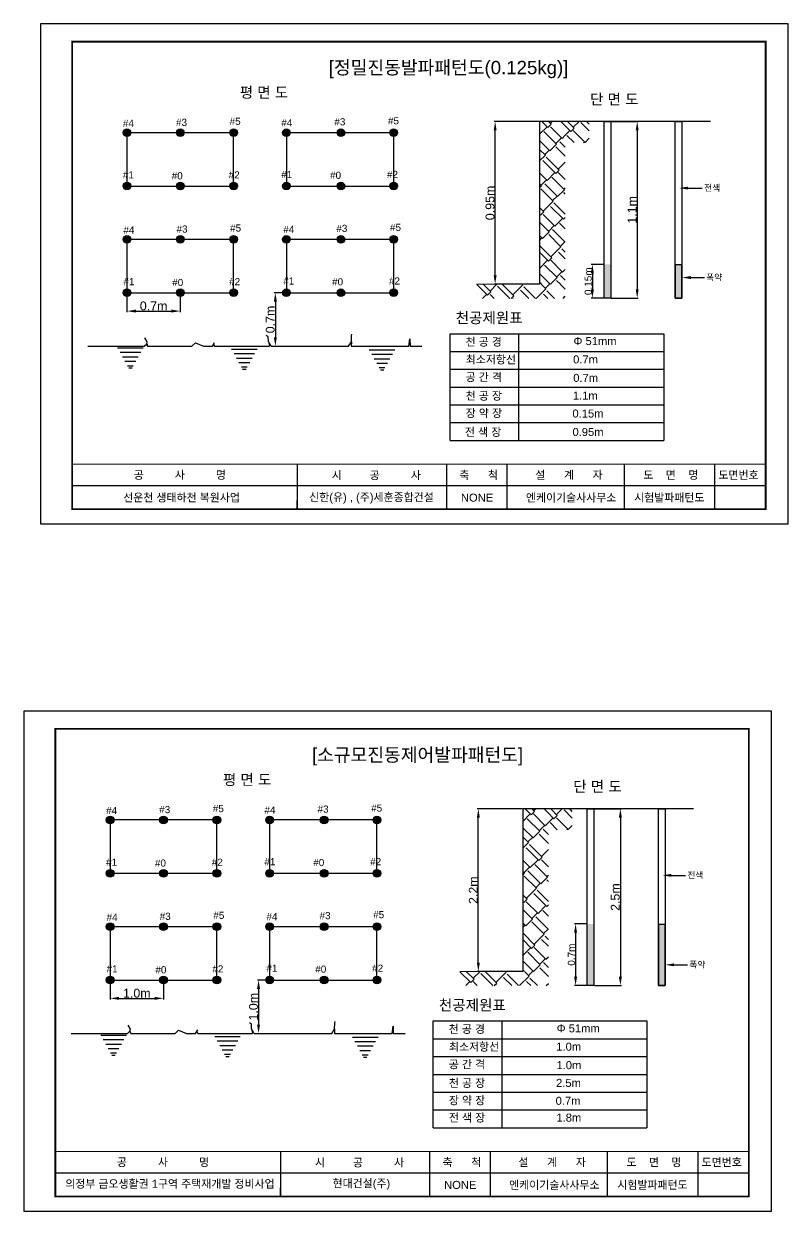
# Model space of a CAD drawing. Header units: millimetres. Extents: x -19 to 11377, y -963 to 606.
# Drawn here: x 1199 to 2059, y -774 to 561 of the extents above; entities that cross this region are included whole.
import ezdxf
from ezdxf import colors
from ezdxf.entities.mleader import LeaderData, LeaderLine
from ezdxf.enums import TextEntityAlignment as Align
from ezdxf.math import Vec2, Vec3

# ---------------------------------------------------------------- set-up
doc = ezdxf.new("R2010")
doc.units = ezdxf.units.MM
doc.layers.get('Defpoints').update_dxf_attribs({"color": 5})
doc.layers.add('FORM-TXT', color=2, linetype='Continuous')
doc.layers.add('도각', color=7, linetype='Continuous')
doc.styles.get("Standard").update_dxf_attribs({"font": 'arial.ttf'})
doc.dimstyles.new('ISO-25', dxfattribs={"dimtxt": 2.5, "dimasz": 2.5, "dimexe": 1.25, "dimexo": 0.625, "dimtad": 1, "dimtxsty": 'Standard', "dimcen": 2.5, "dimadec": 0, "dimazin": 0, "dimtfac": 1, "dimtmove": 0, "dimatfit": 3, "dimfxl": 1, "dimarcsym": 0})
pattern_1 = [(45, (1217.187, -34.442), (16.9727, 47.14634), [10.668, -8.89, 12.446, -5.334, 16.002, -7.112]), (45, (1224.102, -26.27), (16.9727, 47.14634), [8.89, -33.782, 7.112, -10.668]), (45, (1240.76, -12.755), (16.9727, 47.14634), [5.334, -55.118]), (135, (1217.187, -34.442), (-25.77334, 4.40033), [20.447, -64.897]), (135, (1224.73, -26.899), (-25.77334, 4.40033), [20.0025, -65.3415]), (135, (1231.016, -20.612), (-25.77334, 4.40033), [18.669, -66.675]), (135, (1240.76, -12.755), (-25.77334, 4.40033), [20.447, -64.897]), (135, (1244.532, -8.983), (-25.77334, 4.40033), [20.447, -64.897]), (135, (1254.904, 3.275), (-25.77334, 4.40033), [19.558, -65.786])]
pattern_2 = [(45, (1198.286, -807.35), (16.9727, 47.14634), [10.668, -8.89, 12.446, -5.334, 16.002, -7.112]), (45, (1205.2, -799.177), (16.9727, 47.14634), [8.89, -33.782, 7.112, -10.668]), (45, (1221.859, -785.662), (16.9727, 47.14634), [5.334, -55.118]), (135, (1198.286, -807.349), (-25.77334, 4.40033), [20.447, -64.897]), (135, (1205.829, -799.806), (-25.77334, 4.40033), [20.0025, -65.3415]), (135, (1212.115, -793.52), (-25.77334, 4.40033), [18.669, -66.675]), (135, (1221.859, -785.662), (-25.77334, 4.40033), [20.447, -64.897]), (135, (1225.63, -781.89), (-25.77334, 4.40033), [20.447, -64.897]), (135, (1236.003, -769.632), (-25.77334, 4.40033), [19.558, -65.786])]

# ---------------------------------------------------------------- blocks, each defined once
blk = doc.blocks.new('*D16')
at = {"color": 0, "lineweight": -2, "transparency": 16777216}
for p, q in [((1859.6, 451), (1890, 451)), ((1888.8, 441), (1888.8, 262.4)), ((1859.6, 252.4), (1890, 252.4))]:
    blk.add_line(p, q, dxfattribs=at)
at = {"color": 0, "transparency": 16777216}
for points in [[(1887.1, 441), (1890.5, 441), (1888.8, 451)], [(1887.1, 262.4), (1890.5, 262.4), (1888.8, 252.4)]]:
    blk.add_solid(points, dxfattribs=at)
at = {"layer": 'Defpoints', "color": 0, "transparency": 16777216}
for p in [(1859, 451), (1859, 252.4), (1888.8, 252.4)]:
    blk.add_point(p, dxfattribs=at)
at = {"color": 0, "transparency": 16777216, "insert": (1883.1, 351.7), "char_height": 10, "attachment_point": 5, "rotation": 90}
blk.add_mtext('1.1m', dxfattribs=at)
blk = doc.blocks.new('*D17')
at = {"color": 0, "lineweight": -2, "transparency": 16777216}
for p, q in [((1778.4, 451), (1727.8, 451)), ((1729, 278), (1729, 441)), ((1778.4, 268), (1727.8, 268))]:
    blk.add_line(p, q, dxfattribs=at)
at = {"color": 0, "transparency": 16777216}
for points in [[(1727.4, 441), (1730.7, 441), (1729, 451)], [(1727.4, 278), (1730.7, 278), (1729, 268)]]:
    blk.add_solid(points, dxfattribs=at)
at = {"layer": 'Defpoints', "color": 0, "transparency": 16777216}
for p in [(1729, 451), (1779, 451), (1779, 268)]:
    blk.add_point(p, dxfattribs=at)
at = {"color": 0, "transparency": 16777216, "insert": (1723.3, 359.5), "char_height": 10, "attachment_point": 5, "rotation": 90}
blk.add_mtext('0.95m', dxfattribs=at)
blk = doc.blocks.new('*D14')
at = {"color": 0, "lineweight": -2, "transparency": 16777216}
for p, q in [((1851.2, 290.3), (1837.1, 290.3)), ((1838.4, 280.3), (1838.4, 262.4)), ((1851.2, 252.4), (1837.1, 252.4))]:
    blk.add_line(p, q, dxfattribs=at)
at = {"color": 0, "transparency": 16777216}
for points in [[(1836.7, 280.3), (1840.1, 280.3), (1838.4, 290.3)], [(1836.7, 262.4), (1840.1, 262.4), (1838.4, 252.4)]]:
    blk.add_solid(points, dxfattribs=at)
at = {"layer": 'Defpoints', "color": 0, "transparency": 16777216}
for p in [(1851.5, 290.3), (1838.4, 252.4), (1851.5, 252.4)]:
    blk.add_point(p, dxfattribs=at)
at = {"color": 0, "transparency": 16777216, "insert": (1833.7, 271.4), "char_height": 8, "attachment_point": 5, "rotation": 90}
blk.add_mtext('0.15m', dxfattribs=at)
blk = doc.blocks.new('*D18')
at = {"color": 0, "lineweight": -2, "transparency": 16777216}
for p, q in [((1493.6, 258.4), (1480.5, 258.4)), ((1481.8, 248.4), (1481.8, 208.4)), ((1477.5, 198.4), (1483, 198.4))]:
    blk.add_line(p, q, dxfattribs=at)
at = {"color": 0, "transparency": 16777216}
for points in [[(1480.1, 248.4), (1483.5, 248.4), (1481.8, 258.4)], [(1480.1, 208.4), (1483.5, 208.4), (1481.8, 198.4)]]:
    blk.add_solid(points, dxfattribs=at)
at = {"layer": 'Defpoints', "color": 0, "transparency": 16777216}
for p in [(1494.2, 258.4), (1476.9, 198.4), (1481.8, 198.4)]:
    blk.add_point(p, dxfattribs=at)
at = {"color": 0, "transparency": 16777216, "insert": (1476.1, 228.4), "char_height": 10, "attachment_point": 5, "rotation": 90}
blk.add_mtext('0.7m', dxfattribs=at)
blk = doc.blocks.new('*D19')
at = {"color": 0, "lineweight": -2, "transparency": 16777216}
for p, q in [((1314.9, 257.8), (1314.9, 236.6)), ((1374.9, 257.8), (1374.9, 236.6)), ((1324.9, 237.8), (1364.9, 237.8))]:
    blk.add_line(p, q, dxfattribs=at)
at = {"color": 0, "transparency": 16777216}
for points in [[(1324.9, 239.5), (1324.9, 236.2), (1314.9, 237.8)], [(1364.9, 239.5), (1364.9, 236.2), (1374.9, 237.8)]]:
    blk.add_solid(points, dxfattribs=at)
at = {"layer": 'Defpoints', "color": 0, "transparency": 16777216}
for p in [(1314.9, 258.4), (1374.9, 258.5), (1374.9, 237.8)]:
    blk.add_point(p, dxfattribs=at)
at = {"color": 0, "transparency": 16777216, "insert": (1344.9, 243.6), "char_height": 10, "attachment_point": 5}
blk.add_mtext('0.7m', dxfattribs=at)
blk = doc.blocks.new('*D20')
at = {"color": 0, "lineweight": -2, "transparency": 16777216}
for p, q in [((1840.7, -321.9), (1871.1, -321.9)), ((1869.9, -331.9), (1869.9, -510.5)), ((1840.7, -520.5), (1871.1, -520.5))]:
    blk.add_line(p, q, dxfattribs=at)
at = {"color": 0, "transparency": 16777216}
for points in [[(1868.2, -331.9), (1871.6, -331.9), (1869.9, -321.9)], [(1868.2, -510.5), (1871.6, -510.5), (1869.9, -520.5)]]:
    blk.add_solid(points, dxfattribs=at)
at = {"layer": 'Defpoints', "color": 0, "transparency": 16777216}
for p in [(1840.1, -321.9), (1840.1, -520.5), (1869.9, -520.5)]:
    blk.add_point(p, dxfattribs=at)
at = {"color": 0, "transparency": 16777216, "insert": (1864.2, -421.2), "char_height": 10, "attachment_point": 5, "rotation": 90}
blk.add_mtext('2.5m', dxfattribs=at)
blk = doc.blocks.new('*D21')
at = {"color": 0, "lineweight": -2, "transparency": 16777216}
for p, q in [((1759.5, -321.9), (1708.9, -321.9)), ((1710.1, -494.9), (1710.1, -331.9)), ((1759.5, -504.9), (1708.9, -504.9))]:
    blk.add_line(p, q, dxfattribs=at)
at = {"color": 0, "transparency": 16777216}
for points in [[(1708.5, -331.9), (1711.8, -331.9), (1710.1, -321.9)], [(1708.5, -494.9), (1711.8, -494.9), (1710.1, -504.9)]]:
    blk.add_solid(points, dxfattribs=at)
at = {"layer": 'Defpoints', "color": 0, "transparency": 16777216}
for p in [(1710.1, -321.9), (1760.1, -321.9), (1760.1, -504.9)]:
    blk.add_point(p, dxfattribs=at)
at = {"color": 0, "transparency": 16777216, "insert": (1704.5, -413.4), "char_height": 10, "attachment_point": 5, "rotation": 90}
blk.add_mtext('2.2m', dxfattribs=at)
blk = doc.blocks.new('*D15')
at = {"color": 0, "lineweight": -2, "transparency": 16777216}
for p, q in [((1832.3, -451.3), (1818.2, -451.3)), ((1819.5, -461.3), (1819.5, -510.5)), ((1832.3, -520.5), (1818.2, -520.5))]:
    blk.add_line(p, q, dxfattribs=at)
at = {"color": 0, "transparency": 16777216}
for points in [[(1817.8, -461.3), (1821.2, -461.3), (1819.5, -451.3)], [(1817.8, -510.5), (1821.2, -510.5), (1819.5, -520.5)]]:
    blk.add_solid(points, dxfattribs=at)
at = {"layer": 'Defpoints', "color": 0, "transparency": 16777216}
for p in [(1832.6, -451.3), (1819.5, -520.5), (1832.6, -520.5)]:
    blk.add_point(p, dxfattribs=at)
at = {"color": 0, "transparency": 16777216, "insert": (1814.8, -485.9), "char_height": 8, "attachment_point": 5, "rotation": 90}
blk.add_mtext('0.7m', dxfattribs=at)
blk = doc.blocks.new('*D22')
at = {"color": 0, "lineweight": -2, "transparency": 16777216}
for p, q in [((1474.7, -514.5), (1461.6, -514.5)), ((1462.9, -524.5), (1462.9, -564.5)), ((1458.6, -574.5), (1464.1, -574.5))]:
    blk.add_line(p, q, dxfattribs=at)
at = {"color": 0, "transparency": 16777216}
for points in [[(1461.2, -524.5), (1464.6, -524.5), (1462.9, -514.5)], [(1461.2, -564.5), (1464.6, -564.5), (1462.9, -574.5)]]:
    blk.add_solid(points, dxfattribs=at)
at = {"layer": 'Defpoints', "color": 0, "transparency": 16777216}
for p in [(1475.3, -514.5), (1458, -574.5), (1462.9, -574.5)]:
    blk.add_point(p, dxfattribs=at)
at = {"color": 0, "transparency": 16777216, "insert": (1457.2, -544.5), "char_height": 10, "attachment_point": 5, "rotation": 90}
blk.add_mtext('1.0m', dxfattribs=at)
blk = doc.blocks.new('*D23')
at = {"color": 0, "lineweight": -2, "transparency": 16777216}
for p, q in [((1296, -515.1), (1296, -536.3)), ((1356, -515.1), (1356, -536.3)), ((1306, -535.1), (1346, -535.1))]:
    blk.add_line(p, q, dxfattribs=at)
at = {"color": 0, "transparency": 16777216}
for points in [[(1306, -533.4), (1306, -536.7), (1296, -535.1)], [(1346, -533.4), (1346, -536.7), (1356, -535.1)]]:
    blk.add_solid(points, dxfattribs=at)
at = {"layer": 'Defpoints', "color": 0, "transparency": 16777216}
for p in [(1296, -514.5), (1356, -514.4), (1356, -535.1)]:
    blk.add_point(p, dxfattribs=at)
at = {"color": 0, "transparency": 16777216, "insert": (1326, -529.3), "char_height": 10, "attachment_point": 5}
blk.add_mtext('1.0m', dxfattribs=at)

msp = doc.modelspace()

# ---------------------------------------------------------------- hatches: boundary and pattern name
h = msp.add_hatch(color=0)
h.dxf.hatch_style = 1
edge = h.paths.add_edge_path()
edge.add_arc((1314.905, 438.445), 4.312, 0, 360)
h = msp.add_hatch(color=0)
h.dxf.hatch_style = 1
edge = h.paths.add_edge_path()
edge.add_arc((1374.905, 438.445), 4.312, 0, 360)
h = msp.add_hatch(color=0)
h.dxf.hatch_style = 1
edge = h.paths.add_edge_path()
edge.add_arc((1434.905, 438.445), 4.312, 0, 360)
h = msp.add_hatch(color=0)
h.dxf.hatch_style = 1
edge = h.paths.add_edge_path()
edge.add_arc((1494.217, 438.445), 4.312, 0, 360)
h = msp.add_hatch(color=0)
h.dxf.hatch_style = 1
edge = h.paths.add_edge_path()
edge.add_arc((1555.593, 438.445), 4.312, 0, 360)
h = msp.add_hatch(color=0)
h.dxf.hatch_style = 1
edge = h.paths.add_edge_path()
edge.add_arc((1614.905, 438.445), 4.312, 0, 360)
h = msp.add_hatch()
h.set_pattern_fill('AR-RSHKE', color=0, scale=0.07, angle=45)
h.set_pattern_definition(pattern_1)
h.paths.add_polyline_path([(1807.848, 451.008), (1778.996, 451.008), (1778.996, 267.981), (1807.848, 267.981)])
h = msp.add_hatch()
h.set_pattern_fill('AR-RSHKE', color=0, scale=0.07, angle=45)
h.set_pattern_definition(pattern_1)
h.paths.add_polyline_path([(1807.552, 450.673), (1834.727, 450.673), (1834.727, 427.336), (1807.552, 427.336)])
h = msp.add_hatch(color=0)
h.dxf.hatch_style = 1
edge = h.paths.add_edge_path()
edge.add_arc((1314.905, 378.445), 4.312, 0, 360)
h = msp.add_hatch(color=0)
h.dxf.hatch_style = 1
edge = h.paths.add_edge_path()
edge.add_arc((1374.905, 378.445), 4.312, 0, 360)
h = msp.add_hatch(color=0)
h.dxf.hatch_style = 1
edge = h.paths.add_edge_path()
edge.add_arc((1434.905, 378.445), 4.312, 0, 360)
h = msp.add_hatch(color=0)
h.dxf.hatch_style = 1
edge = h.paths.add_edge_path()
edge.add_arc((1494.217, 378.445), 4.312, 0, 360)
h = msp.add_hatch(color=0)
h.dxf.hatch_style = 1
edge = h.paths.add_edge_path()
edge.add_arc((1555.593, 378.445), 4.312, 0, 360)
h = msp.add_hatch(color=0)
h.dxf.hatch_style = 1
edge = h.paths.add_edge_path()
edge.add_arc((1614.905, 378.445), 4.312, 0, 360)
h = msp.add_hatch(color=0)
h.dxf.hatch_style = 1
edge = h.paths.add_edge_path()
edge.add_arc((1314.905, 318.445), 4.312, 0, 360)
h = msp.add_hatch(color=0)
h.dxf.hatch_style = 1
edge = h.paths.add_edge_path()
edge.add_arc((1374.905, 318.445), 4.312, 0, 360)
h = msp.add_hatch(color=0)
h.dxf.hatch_style = 1
edge = h.paths.add_edge_path()
edge.add_arc((1434.905, 318.445), 4.312, 0, 360)
h = msp.add_hatch(color=0)
h.dxf.hatch_style = 1
edge = h.paths.add_edge_path()
edge.add_arc((1494.217, 318.445), 4.312, 0, 360)
h = msp.add_hatch(color=0)
h.dxf.hatch_style = 1
edge = h.paths.add_edge_path()
edge.add_arc((1555.593, 318.445), 4.312, 0, 360)
h = msp.add_hatch(color=0)
h.dxf.hatch_style = 1
edge = h.paths.add_edge_path()
edge.add_arc((1614.905, 318.445), 4.312, 0, 360)
h = msp.add_hatch(color=0)
h.dxf.hatch_style = 1
h.paths.add_polyline_path([(1858.996, 290.31), (1851.489, 290.31), (1851.489, 252.382), (1858.996, 252.382)])
h = msp.add_hatch(color=251)
h.dxf.hatch_style = 1
h.paths.add_polyline_path([(1858.996, 290.31), (1851.489, 290.31), (1851.489, 252.382), (1858.996, 252.382)])
h = msp.add_hatch(color=251)
h.dxf.hatch_style = 1
h.paths.add_polyline_path([(1931.489, 252.382), (1938.996, 252.382), (1938.996, 289.903), (1931.489, 289.903)])
h = msp.add_hatch()
h.set_pattern_fill('AR-RSHKE', color=0, scale=0.07, angle=45)
h.set_pattern_definition(pattern_1)
h.paths.add_polyline_path([(1708.208, 267.817), (1807.891, 267.817), (1807.891, 252.109), (1708.208, 252.109)])
h = msp.add_hatch(color=0)
h.dxf.hatch_style = 1
edge = h.paths.add_edge_path()
edge.add_arc((1314.905, 258.445), 4.312, 0, 360)
h = msp.add_hatch(color=0)
h.dxf.hatch_style = 1
edge = h.paths.add_edge_path()
edge.add_arc((1374.905, 258.465), 4.312, 0, 360)
h = msp.add_hatch(color=0)
h.dxf.hatch_style = 1
edge = h.paths.add_edge_path()
edge.add_arc((1434.905, 258.445), 4.312, 0, 360)
h = msp.add_hatch(color=0)
h.dxf.hatch_style = 1
edge = h.paths.add_edge_path()
edge.add_arc((1494.217, 258.445), 4.312, 0, 360)
h = msp.add_hatch(color=0)
h.dxf.hatch_style = 1
edge = h.paths.add_edge_path()
edge.add_arc((1555.593, 258.445), 4.312, 0, 360)
h = msp.add_hatch(color=0)
h.dxf.hatch_style = 1
edge = h.paths.add_edge_path()
edge.add_arc((1614.905, 258.445), 4.312, 0, 360)
h = msp.add_hatch(color=0)
h.dxf.hatch_style = 1
edge = h.paths.add_edge_path()
edge.add_arc((1296.004, -334.462), 4.312, 0, 360)
h = msp.add_hatch(color=0)
h.dxf.hatch_style = 1
edge = h.paths.add_edge_path()
edge.add_arc((1356.004, -334.462), 4.312, 0, 360)
h = msp.add_hatch(color=0)
h.dxf.hatch_style = 1
edge = h.paths.add_edge_path()
edge.add_arc((1416.004, -334.462), 4.312, 0, 360)
h = msp.add_hatch(color=0)
h.dxf.hatch_style = 1
edge = h.paths.add_edge_path()
edge.add_arc((1475.316, -334.462), 4.312, 0, 360)
h = msp.add_hatch(color=0)
h.dxf.hatch_style = 1
edge = h.paths.add_edge_path()
edge.add_arc((1536.692, -334.462), 4.312, 0, 360)
h = msp.add_hatch(color=0)
h.dxf.hatch_style = 1
edge = h.paths.add_edge_path()
edge.add_arc((1596.004, -334.462), 4.312, 0, 360)
h = msp.add_hatch()
h.set_pattern_fill('AR-RSHKE', color=0, scale=0.07, angle=45)
h.set_pattern_definition(pattern_2)
h.paths.add_polyline_path([(1788.947, -321.899), (1760.095, -321.899), (1760.095, -504.926), (1788.947, -504.926)])
h = msp.add_hatch()
h.set_pattern_fill('AR-RSHKE', color=0, scale=0.07, angle=45)
h.set_pattern_definition(pattern_2)
h.paths.add_polyline_path([(1788.651, -322.234), (1815.826, -322.234), (1815.826, -345.571), (1788.651, -345.571)])
h = msp.add_hatch(color=0)
h.dxf.hatch_style = 1
edge = h.paths.add_edge_path()
edge.add_arc((1296.004, -394.462), 4.312, 0, 360)
h = msp.add_hatch(color=0)
h.dxf.hatch_style = 1
edge = h.paths.add_edge_path()
edge.add_arc((1356.004, -394.462), 4.312, 0, 360)
h = msp.add_hatch(color=0)
h.dxf.hatch_style = 1
edge = h.paths.add_edge_path()
edge.add_arc((1416.004, -394.462), 4.312, 0, 360)
h = msp.add_hatch(color=0)
h.dxf.hatch_style = 1
edge = h.paths.add_edge_path()
edge.add_arc((1475.316, -394.462), 4.312, 0, 360)
h = msp.add_hatch(color=0)
h.dxf.hatch_style = 1
edge = h.paths.add_edge_path()
edge.add_arc((1536.692, -394.462), 4.312, 0, 360)
h = msp.add_hatch(color=0)
h.dxf.hatch_style = 1
edge = h.paths.add_edge_path()
edge.add_arc((1596.004, -394.462), 4.312, 0, 360)
h = msp.add_hatch(color=0)
h.dxf.hatch_style = 1
edge = h.paths.add_edge_path()
edge.add_arc((1296.004, -454.462), 4.312, 0, 360)
h = msp.add_hatch(color=0)
h.dxf.hatch_style = 1
edge = h.paths.add_edge_path()
edge.add_arc((1356.004, -454.462), 4.312, 0, 360)
h = msp.add_hatch(color=0)
h.dxf.hatch_style = 1
edge = h.paths.add_edge_path()
edge.add_arc((1416.004, -454.462), 4.312, 0, 360)
h = msp.add_hatch(color=0)
h.dxf.hatch_style = 1
edge = h.paths.add_edge_path()
edge.add_arc((1475.316, -454.462), 4.312, 0, 360)
h = msp.add_hatch(color=0)
h.dxf.hatch_style = 1
edge = h.paths.add_edge_path()
edge.add_arc((1536.692, -454.462), 4.312, 0, 360)
h = msp.add_hatch(color=0)
h.dxf.hatch_style = 1
edge = h.paths.add_edge_path()
edge.add_arc((1596.004, -454.462), 4.312, 0, 360)
h = msp.add_hatch(color=251)
h.dxf.hatch_style = 1
h.paths.add_polyline_path([(1840.095, -451.264), (1832.588, -451.264), (1832.588, -520.525), (1840.095, -520.525)])
h = msp.add_hatch(color=251)
h.dxf.hatch_style = 1
h.paths.add_polyline_path([(1912.588, -520.525), (1920.095, -520.525), (1920.095, -451.891), (1912.588, -451.891)])
h = msp.add_hatch(color=0)
h.dxf.hatch_style = 1
h.paths.add_polyline_path([(1840.095, -482.597), (1832.588, -482.597), (1832.588, -520.525), (1840.095, -520.525)])
h = msp.add_hatch()
h.set_pattern_fill('AR-RSHKE', color=0, scale=0.07, angle=45)
h.set_pattern_definition(pattern_2)
h.paths.add_polyline_path([(1689.307, -505.09), (1788.99, -505.09), (1788.99, -520.798), (1689.307, -520.798)])
h = msp.add_hatch(color=0)
h.dxf.hatch_style = 1
edge = h.paths.add_edge_path()
edge.add_arc((1296.004, -514.462), 4.312, 0, 360)
h = msp.add_hatch(color=0)
h.dxf.hatch_style = 1
edge = h.paths.add_edge_path()
edge.add_arc((1356.004, -514.442), 4.312, 0, 360)
h = msp.add_hatch(color=0)
h.dxf.hatch_style = 1
edge = h.paths.add_edge_path()
edge.add_arc((1416.004, -514.462), 4.312, 0, 360)
h = msp.add_hatch(color=0)
h.dxf.hatch_style = 1
edge = h.paths.add_edge_path()
edge.add_arc((1475.316, -514.462), 4.312, 0, 360)
h = msp.add_hatch(color=0)
h.dxf.hatch_style = 1
edge = h.paths.add_edge_path()
edge.add_arc((1536.692, -514.462), 4.312, 0, 360)
h = msp.add_hatch(color=0)
h.dxf.hatch_style = 1
edge = h.paths.add_edge_path()
edge.add_arc((1596.004, -514.462), 4.312, 0, 360)

# ---------------------------------------------------------------- linework, layer by layer
at = {"color": 0}
for p, q in [((1334.236, 198.445), (1337.128, 201.037)), ((1337.72, 203.299), (1334.981, 207.615)), ((1337.128, 201.037), (1337.72, 203.299)), ((1337.128, 201.037), (1338.027, 198.445)), ((1387.94, 198.445), (1391.936, 202.161)), ((1391.936, 202.161), (1400.878, 198.445)), ((1411.025, 198.445), (1413.548, 202.543)), ((1412.233, 200.408), (1413.367, 198.445)), ((1473.791, 208.877), (1471.635, 210.419)), ((1474.028, 203.643), (1473.791, 208.877)), ((1476.917, 198.445), (1474.028, 203.643)), ((1474.028, 203.643), (1475.123, 198.445)), ((1564.206, 198.445), (1567.284, 203.451)), ((1567.284, 203.451), (1567.111, 198.445)), ((1567.284, 203.451), (1567.506, 209.876)), ((1567.506, 209.876), (1568.005, 211.952)), ((1631.99, 198.445), (1633.116, 206.648)), ((1633.116, 206.648), (1633.305, 198.445)), ((1755.467, 212.415), (1755.467, 92.36)), ((1678.253, 192.36), (1918.59, 192.36)), ((1678.253, 172.36), (1918.59, 172.36)), ((1678.253, 152.36), (1918.59, 152.36)), ((1678.253, 132.36), (1918.59, 132.36)), ((1678.253, 112.36), (1918.59, 112.36)), ((1678.253, 92.36), (1918.59, 92.36)), ((1736.566, -560.492), (1736.566, -680.546)), ((1315.335, -574.462), (1318.227, -571.87)), ((1318.819, -569.608), (1316.08, -565.292)), ((1318.227, -571.87), (1318.819, -569.608)), ((1318.227, -571.87), (1319.126, -574.462)), ((1369.039, -574.462), (1373.035, -570.746)), ((1373.035, -570.746), (1381.977, -574.462)), ((1392.124, -574.462), (1394.647, -570.364)), ((1393.332, -572.499), (1394.466, -574.462)), ((1454.89, -564.03), (1452.734, -562.488)), ((1455.127, -569.264), (1454.89, -564.03)), ((1458.016, -574.462), (1455.127, -569.264)), ((1455.127, -569.264), (1456.222, -574.462)), ((1545.305, -574.462), (1548.383, -569.456)), ((1548.383, -569.456), (1548.21, -574.462)), ((1548.383, -569.456), (1548.605, -563.031)), ((1548.605, -563.031), (1549.104, -560.954)), ((1613.089, -574.462), (1614.215, -566.259)), ((1614.215, -566.259), (1614.404, -574.462)), ((1659.352, -580.546), (1899.689, -580.546)), ((1659.352, -600.546), (1899.689, -600.546)), ((1659.352, -620.546), (1899.689, -620.546)), ((1659.352, -640.546), (1899.689, -640.546)), ((1659.352, -660.546), (1899.689, -660.546)), ((1659.352, -680.546), (1899.689, -680.546))]:
    msp.add_line(p, q, dxfattribs=at)
for points in [[(1971.068, 451.008), (1778.996, 451.008), (1778.996, 267.985), (1708.208, 267.817)], [(1314.905, 378.445), (1434.905, 378.445), (1434.905, 438.445), (1314.905, 438.445), (1314.905, 378.445)], [(1494.217, 378.445), (1614.905, 378.445), (1614.905, 438.445), (1494.217, 438.445), (1494.217, 378.445)], [(1314.905, 258.445), (1434.905, 258.445), (1434.905, 318.445), (1314.905, 318.445), (1314.905, 258.445)], [(1494.217, 318.445), (1494.217, 258.445), (1614.905, 258.445), (1614.905, 318.445), (1494.217, 318.445)], [(1678.253, 92.36), (1678.253, 212.415), (1918.59, 212.415), (1918.59, 92.36)], [(1270.946, 198.445), (1334.236, 198.445)], [(1304.372, 196.458), (1333.112, 196.458)], [(1307.14, 191.458), (1330.344, 191.458)], [(1338.027, 198.445), (1387.94, 198.445)], [(1400.878, 198.445), (1411.025, 198.445)], [(1413.367, 198.445), (1475.123, 198.445)], [(1432.542, 194.973), (1461.283, 194.973)], [(1435.31, 189.973), (1458.514, 189.973)], [(1476.917, 198.445), (1564.206, 198.445)], [(1567.111, 198.445), (1631.99, 198.445)], [(1587.459, 194.266), (1616.2, 194.266)], [(1590.228, 189.266), (1613.431, 189.266)], [(1633.305, 198.445), (1646.742, 198.445)], [(1309.909, 186.458), (1327.575, 186.458)], [(1312.691, 181.458), (1324.819, 181.458)], [(1315.431, 176.458), (1322.022, 176.458)], [(1316.842, 173.958), (1320.664, 173.958)], [(1438.079, 184.973), (1455.745, 184.973)], [(1440.861, 179.973), (1452.989, 179.973)], [(1443.601, 174.973), (1450.192, 174.973)], [(1592.997, 184.266), (1610.662, 184.266)], [(1595.779, 179.266), (1607.907, 179.266)], [(1598.519, 174.266), (1605.109, 174.266)], [(1445.012, 172.473), (1448.834, 172.473)], [(1599.93, 171.766), (1603.752, 171.766)], [(1506.379, 65.7), (1506.379, 15.066), (1506.379, 24.863)], [(1952.167, -321.899), (1760.095, -321.899), (1760.095, -504.922), (1689.307, -505.09)], [(1296.004, -394.462), (1416.004, -394.462), (1416.004, -334.462), (1296.004, -334.462), (1296.004, -394.462)], [(1475.316, -394.462), (1596.004, -394.462), (1596.004, -334.462), (1475.316, -334.462), (1475.316, -394.462)], [(1296.004, -514.462), (1416.004, -514.462), (1416.004, -454.462), (1296.004, -454.462), (1296.004, -514.462)], [(1475.316, -454.462), (1475.316, -514.462), (1596.004, -514.462), (1596.004, -454.462), (1475.316, -454.462)], [(1659.352, -680.546), (1659.352, -560.492), (1899.689, -560.492), (1899.689, -680.546)], [(1252.045, -574.462), (1315.335, -574.462)], [(1285.47, -576.449), (1314.211, -576.449)], [(1288.239, -581.449), (1311.443, -581.449)], [(1291.008, -586.449), (1308.674, -586.449)], [(1319.126, -574.462), (1369.039, -574.462)], [(1381.977, -574.462), (1392.124, -574.462)], [(1394.466, -574.462), (1456.222, -574.462)], [(1413.641, -577.933), (1442.381, -577.933)], [(1416.409, -582.933), (1439.613, -582.933)], [(1458.016, -574.462), (1545.305, -574.462)], [(1548.21, -574.462), (1613.089, -574.462)], [(1568.558, -578.641), (1597.299, -578.641)], [(1571.327, -583.641), (1594.53, -583.641)], [(1614.404, -574.462), (1627.841, -574.462)], [(1293.79, -591.449), (1305.918, -591.449)], [(1296.53, -596.449), (1303.121, -596.449)], [(1297.941, -598.949), (1301.763, -598.949)], [(1419.178, -587.933), (1436.844, -587.933)], [(1421.96, -592.933), (1434.088, -592.933)], [(1424.7, -597.933), (1431.291, -597.933)], [(1426.111, -600.433), (1429.933, -600.433)], [(1574.096, -588.641), (1591.761, -588.641)], [(1576.878, -593.641), (1589.006, -593.641)], [(1579.618, -598.641), (1586.208, -598.641)], [(1581.028, -601.141), (1584.851, -601.141)], [(1487.478, -707.207), (1487.478, -757.841), (1487.478, -748.044)]]:
    msp.add_lwpolyline(points, dxfattribs=at)
for points in [[(1851.489, 451.008), (1858.996, 451.008), (1858.996, 252.382), (1851.489, 252.382)], [(1931.489, 451.008), (1938.996, 451.008), (1938.996, 252.382), (1931.489, 252.382)], [(1938.996, 289.903), (1931.489, 289.903), (1931.489, 252.382), (1938.996, 252.382)], [(1832.588, -321.899), (1840.095, -321.899), (1840.095, -520.525), (1832.588, -520.525)], [(1912.588, -321.899), (1920.095, -321.899), (1920.095, -520.525), (1912.588, -520.525)], [(1920.095, -451.891), (1912.588, -451.891), (1912.588, -520.525), (1920.095, -520.525)]]:
    msp.add_lwpolyline(points, close=True, dxfattribs=at)
for centre in [(1314.905, 438.445), (1374.905, 438.445), (1434.905, 438.445), (1494.217, 438.445), (1555.593, 438.445), (1614.905, 438.445), (1314.905, 378.445), (1374.905, 378.445), (1434.905, 378.445), (1494.217, 378.445), (1555.593, 378.445), (1614.905, 378.445), (1314.905, 318.445), (1374.905, 318.445), (1434.905, 318.445), (1494.217, 318.445), (1555.593, 318.445), (1614.905, 318.445), (1314.905, 258.445), (1374.905, 258.465), (1434.905, 258.445), (1494.217, 258.445), (1555.593, 258.445), (1614.905, 258.445), (1296.004, -334.462), (1356.004, -334.462), (1416.004, -334.462), (1475.316, -334.462), (1536.692, -334.462), (1596.004, -334.462), (1296.004, -394.462), (1356.004, -394.462), (1416.004, -394.462), (1475.316, -394.462), (1536.692, -394.462), (1596.004, -394.462), (1296.004, -454.462), (1356.004, -454.462), (1416.004, -454.462), (1475.316, -454.462), (1536.692, -454.462), (1596.004, -454.462), (1296.004, -514.462), (1356.004, -514.442), (1416.004, -514.462), (1475.316, -514.462), (1536.692, -514.462), (1596.004, -514.462)]:
    msp.add_circle(centre, 4.312, dxfattribs=at)
at = {"layer": 'Defpoints', "color": 0}
for points in [[(2058.71, 560.988), (1217.71, 560.988), (1217.71, -1.589), (2058.71, -1.589)], [(2039.809, -211.919), (1198.809, -211.919), (1198.809, -774.496), (2039.809, -774.496)]]:
    msp.add_lwpolyline(points, close=True, dxfattribs=at)
at = {"layer": '도각', "color": 0}
for p, q in [((1674.165, 65.7), (1674.165, 15.066)), ((1742.286, 65.7), (1742.286, 15.066)), ((1873.976, 65.7), (1873.976, 15.066)), ((1975.743, 65.7), (1975.743, 15.066)), ((1254.24, 41.747), (2033.292, 41.747)), ((1655.264, -707.207), (1655.264, -757.841)), ((1723.385, -707.207), (1723.385, -757.841)), ((1855.075, -707.207), (1855.075, -757.841)), ((1956.842, -707.207), (1956.842, -757.841)), ((1235.339, -731.16), (2014.391, -731.16))]:
    msp.add_line(p, q, dxfattribs=at)
at = {"layer": '도각', "color": 0, "const_width": 2, "flags": 128}
for points in [[(2033.292, 540.88), (2033.292, 15.066), (1253.292, 15.066), (1253.292, 540.88)], [(2014.391, -232.027), (2014.391, -757.841), (1234.391, -757.841), (1234.391, -232.027)]]:
    msp.add_lwpolyline(points, close=True, dxfattribs=at)
at = {"layer": '도각', "color": 0, "const_width": 0.946}
for points in [[(1253.292, 65.7), (2033.292, 65.7)], [(1234.391, -707.207), (2014.391, -707.207)]]:
    msp.add_lwpolyline(points, dxfattribs=at)

# ---------------------------------------------------------------- texts
at = {"color": 0}
for s, height, p in [('[정밀진동발파패턴도(0.125kg)]', 15, (1541.849, 504.241)), ('평 면 도', 12, (1441.754, 477.802)), ('단 면 도', 12, (1835.798, 470.082)), ('#3', 8, (1370.052, 446.142)), ('#5', 8, (1430.358, 447.268)), ('#3', 8, (1548.154, 446.705)), ('#5', 8, (1608.461, 447.832)), ('#4', 8, (1310.308, 445.015)), ('#4', 8, (1488.411, 445.578)), ('#1', 8, (1310.308, 386.981)), ('#0', 8, (1365.227, 386.023)), ('#2', 8, (1429.231, 386.981)), ('#1', 8, (1488.411, 387.545)), ('#0', 8, (1543.33, 386.587)), ('#2', 8, (1607.334, 387.545)), ('#3', 8, (1370.615, 326.131)), ('#5', 8, (1430.922, 327.257)), ('#3', 8, (1550.409, 326.863)), ('#5', 8, (1610.716, 327.99)), ('#4', 8, (1310.872, 325.004)), ('#4', 8, (1490.665, 325.736)), ('#1', 8, (1310.872, 266.97)), ('#0', 8, (1365.791, 266.012)), ('#2', 8, (1429.795, 266.97)), ('#1', 8, (1490.665, 267.703)), ('#0', 8, (1545.584, 266.745)), ('#2', 8, (1609.588, 267.703)), ('천공제원표', 12, (1684.607, 224.241)), ('천 공 경', 9, (1695.724, 198.825)), ('Φ 51mm', 9, (1817.133, 199.605)), ('최소저항선', 9, (1695.995, 178.861)), ('0.7m', 9, (1816.724, 179.019)), ('공 간 격', 9, (1695.82, 159.087)), ('0.7m', 9, (1816.891, 158.224)), ('천 공 장', 9, (1695.842, 138.062)), ('1.1m', 9, (1816.431, 138.266)), ('장 약 장', 9, (1695.891, 118.572)), ('0.15m', 9, (1815.962, 118.151)), ('전 색 장', 9, (1695.089, 97.296)), ('0.95m', 9, (1816.011, 97.395)), ('[소규모진동제어발파패턴도]', 15, (1522.948, -268.666)), ('평 면 도', 12, (1422.852, -295.105)), ('단 면 도', 12, (1816.897, -302.825)), ('#4', 8, (1291.407, -327.892)), ('#3', 8, (1351.15, -326.765)), ('#5', 8, (1411.457, -325.639)), ('#4', 8, (1469.51, -327.329)), ('#3', 8, (1529.253, -326.202)), ('#5', 8, (1589.56, -325.075)), ('#1', 8, (1291.407, -385.926)), ('#0', 8, (1346.326, -386.884)), ('#2', 8, (1410.33, -385.926)), ('#1', 8, (1469.51, -385.362)), ('#0', 8, (1524.429, -386.32)), ('#2', 8, (1588.433, -385.362)), ('#4', 8, (1291.971, -447.903)), ('#3', 8, (1351.714, -446.776)), ('#5', 8, (1412.021, -445.649)), ('#4', 8, (1471.764, -447.171)), ('#3', 8, (1531.508, -446.044)), ('#5', 8, (1591.814, -444.917)), ('#1', 8, (1291.971, -505.937)), ('#0', 8, (1346.89, -506.895)), ('#2', 8, (1410.894, -505.937)), ('#1', 8, (1471.764, -505.204)), ('#0', 8, (1526.683, -506.162)), ('#2', 8, (1590.687, -505.204)), ('천공제원표', 12, (1665.706, -548.666)), ('천 공 경', 9, (1676.823, -574.082)), ('Φ 51mm', 9, (1798.232, -573.302)), ('최소저항선', 9, (1677.094, -594.046)), ('1.0m', 9, (1797.823, -593.888)), ('공 간 격', 9, (1676.919, -613.82)), ('1.0m', 9, (1797.99, -614.682)), ('천 공 장', 9, (1676.941, -634.845)), ('2.5m', 9, (1797.53, -634.641)), ('장 약 장', 9, (1676.99, -654.335)), ('0.7m', 9, (1797.061, -654.756)), ('전 색 장', 9, (1676.987, -673.797)), ('1.8m', 9, (1797.908, -673.698))]:
    msp.add_text(s, height=height, dxfattribs=at).set_placement(p)
at = {"layer": 'FORM-TXT', "color": 0}
for s, p in [('공          사          명', (1374.38, 53.59)), ('선운천 생태하천 복원사업', (1376.313, 28.099)), ('공          사          명', (1355.479, -719.316)), ('의정부 금오생활권 1구역 주택재개발 정비사업 ', (1364.976, -743.622))]:
    msp.add_text(s, height=9, dxfattribs=at).set_placement(p, align=Align.MIDDLE_CENTER)
for s, p in [('신한(유) , (주)세훈종합건설', (1589.938, 27.98)), ('현대건설(주)', (1578.601, -743.74))]:
    msp.add_text(s, height=9, dxfattribs=at).set_placement(p, align=Align.MIDDLE)
for s, p in [('엔케이기술사사무소', (1763.693, 27.989)), ('시험발파패턴도', (1885.36, 28.077)), ('엔케이기술사사무소', (1744.791, -744.918)), ('시험발파패턴도', (1866.459, -744.83))]:
    msp.add_text(s, height=9, dxfattribs=at).set_placement(p, align=Align.MIDDLE_LEFT)
at = {"layer": '도각', "color": 0}
for s, p in [('시         공          사   ', (1600.643, 53.21)), ('축      척', (1710.494, 53.501)), ('설      계      자', (1812.035, 53.606)), ('도    면    명', (1926.644, 53.529)), ('도면번호', (2002.755, 53.532)), ('NONE', (1708.694, 28.039)), ('시         공          사   ', (1581.742, -719.696)), ('축      척', (1691.593, -719.406)), ('설      계      자', (1793.134, -719.3)), ('도    면    명', (1907.743, -719.378)), ('도면번호', (1983.854, -719.375)), ('NONE', (1689.793, -744.868))]:
    msp.add_text(s, height=9, dxfattribs=at).set_placement(p, align=Align.MIDDLE_CENTER)

# ---------------------------------------------------------------- dimensions: what is measured, and where the dimension line sits
at = {"color": 0}
for base, p1, p2, text, picture, middle in [((1729.033, 451.008), (1778.996, 267.985), (1778.996, 451.008), '0.95m', '*D17', (1729.033, 359.496)), ((1710.132, -321.899), (1760.095, -504.922), (1760.095, -321.899), '2.2m', '*D21', (1710.132, -413.41))]:
    dim = msp.add_linear_dim(base=base, p1=p1, p2=p2, angle=90, text=text, dimstyle='ISO-25', override={"dimtxt": 10, "dimasz": 10}, dxfattribs=at)
    dim.commit()
    dim.dimension.update_dxf_attribs({"geometry": picture, "text_midpoint": middle, "dimtype": 161})
for base, p1, p2, text, override, picture, middle in [((1888.79, 252.382), (1858.996, 451.008), (1858.996, 252.382), '1.1m', {"dimtxt": 10, "dimasz": 10}, '*D16', (1883.145, 351.695)), ((1838.394, 252.382), (1851.489, 290.331), (1851.489, 252.382), '0.15m', {"dimtxt": 8, "dimasz": 10, "dimexo": 0.3}, '*D14', (1833.685, 271.357)), ((1481.787, 198.445), (1494.217, 258.445), (1476.917, 198.445), '0.7m', {"dimtxt": 10, "dimasz": 10}, '*D18', (1476.057, 228.445)), ((1869.889, -520.525), (1840.095, -321.899), (1840.095, -520.525), '2.5m', {"dimtxt": 10, "dimasz": 10}, '*D20', (1864.158, -421.212)), ((1819.493, -520.525), (1832.588, -451.264), (1832.588, -520.525), '0.7m', {"dimtxt": 8, "dimasz": 10, "dimexo": 0.3}, '*D15', (1814.784, -485.895)), ((1462.886, -574.462), (1475.316, -514.462), (1458.016, -574.462), '1.0m', {"dimtxt": 10, "dimasz": 10}, '*D22', (1457.156, -544.462))]:
    dim = msp.add_linear_dim(base=base, p1=p1, p2=p2, angle=90, text=text, dimstyle='ISO-25', override=override, dxfattribs=at)
    dim.commit()
    dim.dimension.update_dxf_attribs({"geometry": picture, "text_midpoint": middle})
for base, p1, p2, text, picture, middle in [((1374.905, 237.833), (1314.905, 258.445), (1374.905, 258.465), '0.7m', '*D19', (1344.905, 243.563)), ((1356.004, -535.074), (1296.004, -514.462), (1356.004, -514.442), '1.0m', '*D23', (1326.004, -529.344))]:
    dim = msp.add_linear_dim(base=base, p1=p1, p2=p2, text=text, dimstyle='ISO-25', override={"dimtxt": 10, "dimasz": 10}, dxfattribs=at)
    dim.commit()
    dim.dimension.update_dxf_attribs({"geometry": picture, "text_midpoint": middle})

# ---------------------------------------------------------------- leaders
ml = msp.add_multileader_mtext('Standard', dxfattribs=at)
ml.set_content('{\\fGulim|b0|i0|c129|p50;전색}')
ml.set_leader_properties()
ml.build(insert=Vec2(0, 0))
ml.multileader.update_dxf_attribs({"arrow_head_size": 10})
ctx = ml.context
ctx.base_point, ctx.char_height, ctx.arrow_head_size, ctx.plane_origin = Vec3(1962.068, 376.172), 7, 10, Vec3(1936.075, 376.172)
notes = []
notes.append((ctx, [(0, (1, 1, 0), (1954.068, 376.172), (1, 0), 8, [(0, [(1936.075, 376.172)], 0, [])])]))
ctx.mtext.insert, ctx.mtext.flow_direction = Vec3(1964.068, 379.91), 5
ml = msp.add_multileader_mtext('Standard', dxfattribs=at)
ml.set_content('{\\fGulim|b0|i0|c129|p50;폭약}')
ml.set_leader_properties()
ml.build(insert=Vec2(0, 0))
ml.multileader.update_dxf_attribs({"arrow_head_size": 10})
ctx = ml.context
ctx.base_point, ctx.char_height, ctx.arrow_head_size, ctx.plane_origin = Vec3(1964.371, 275.548), 7, 10, Vec3(1939.244, 275.548)
notes.append((ctx, [(0, (1, 1, 0), (1956.371, 275.548), (1, 0), 8, [(0, [(1939.244, 275.548)], 0, [])])]))
ctx.mtext.insert, ctx.mtext.flow_direction = Vec3(1966.371, 279.286), 5
ml = msp.add_multileader_mtext('Standard', dxfattribs=at)
ml.set_content('{\\fGulim|b0|i0|c129|p50;전색}')
ml.set_leader_properties()
ml.build(insert=Vec2(0, 0))
ml.multileader.update_dxf_attribs({"arrow_head_size": 10})
ctx = ml.context
ctx.base_point, ctx.char_height, ctx.arrow_head_size, ctx.plane_origin = Vec3(1943.167, -396.735), 7, 10, Vec3(1917.173, -396.735)
notes.append((ctx, [(0, (1, 1, 0), (1935.167, -396.735), (1, 0), 8, [(0, [(1917.173, -396.735)], 0, [])])]))
ctx.mtext.insert, ctx.mtext.flow_direction = Vec3(1945.167, -392.997), 5
ml = msp.add_multileader_mtext('Standard', dxfattribs=at)
ml.set_content('{\\fGulim|b0|i0|c129|p50;폭약}')
ml.set_leader_properties()
ml.build(insert=Vec2(0, 0))
ml.multileader.update_dxf_attribs({"arrow_head_size": 10})
ctx = ml.context
ctx.base_point, ctx.char_height, ctx.arrow_head_size, ctx.plane_origin = Vec3(1945.47, -497.359), 7, 10, Vec3(1920.343, -497.359)
notes.append((ctx, [(0, (1, 1, 0), (1937.47, -497.359), (1, 0), 8, [(0, [(1920.343, -497.359)], 0, [])])]))
ctx.mtext.insert, ctx.mtext.flow_direction = Vec3(1947.47, -493.621), 5
for ctx, leaders in notes:
    for number, flags, end, landing, length, lines in leaders:
        leader = LeaderData()
        leader.index, (leader.has_last_leader_line, leader.has_dogleg_vector, leader.attachment_direction) = number, flags
        leader.last_leader_point, leader.dogleg_vector, leader.dogleg_length = Vec3(end), Vec3(landing), length
        for number, points, colour, breaks in lines:
            line = LeaderLine()
            line.index, line.vertices, line.color, line.breaks = number, Vec3.list(points), colors.encode_raw_color(colour), breaks
            leader.lines.append(line)
        ctx.leaders.append(leader)

doc.saveas('drawing.dxf')
